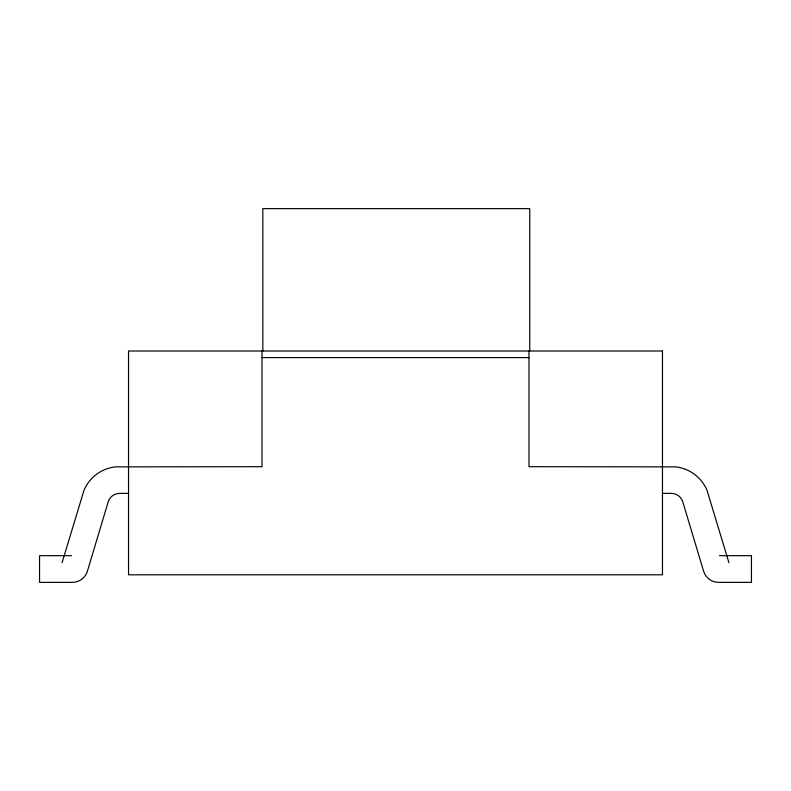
<?xml version="1.0" encoding="UTF-8"?>
<svg xmlns="http://www.w3.org/2000/svg" width="791" height="791" viewBox="0 0 791 791"><rect width="100%" height="100%" fill="white"/><g stroke="black" fill="none" stroke-linecap="round" stroke-linejoin="round"><path stroke-width="1.19" d="M62.064 562.727L83.975 490.351A38.69 38.69 0 0 1 115.526 466.868L262.019 466.69L262.019 351.006M262.019 357.591L528.981 357.591M128.537 493.386L119.639 493.386A11.964 11.964 0 0 0 108.179 501.909L87.435 571.082A15.84 15.84 0 0 1 72.258 582.374L39.55 582.374L39.55 555.678L71.546 555.678M662.462 493.386L671.361 493.386A11.964 11.964 0 0 1 682.821 501.909L703.565 571.082A15.84 15.84 0 0 0 718.742 582.374L751.45 582.374L751.45 555.678L719.454 555.678M728.936 562.727L707.025 490.351A38.69 38.69 0 0 0 675.474 466.868L528.981 466.69L528.981 351.006M529.752 351.006L529.752 208.626L262.83 208.626L262.83 351.006M662.462 351.006L128.537 351.006L128.537 574.81L662.462 574.81L662.462 351.006"/></g></svg>
